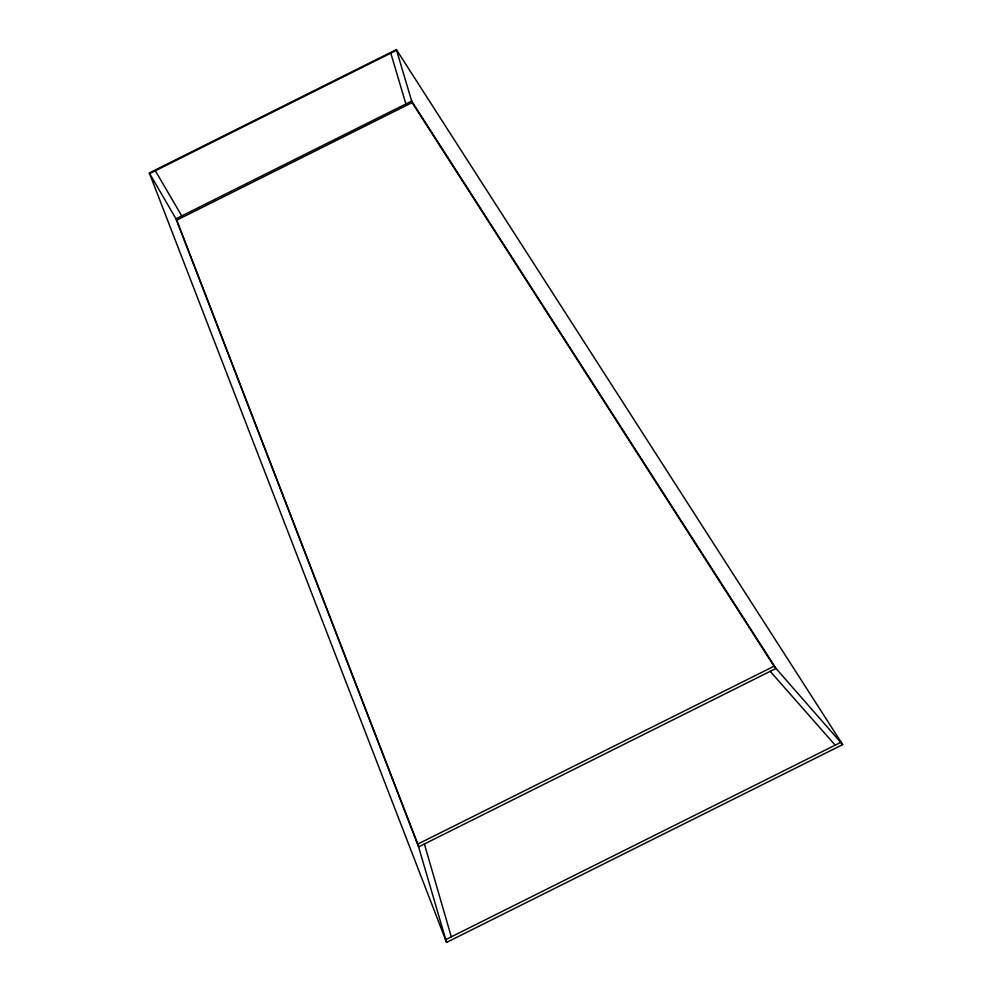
<?xml version="1.0" encoding="UTF-8"?>
<svg xmlns="http://www.w3.org/2000/svg" width="992" height="992" viewBox="0 0 992 992"><rect width="100%" height="100%" fill="white"/><g stroke="black" fill="none" stroke-linecap="round" stroke-linejoin="round"><path stroke-width="1.49" d="M149.321 172.968L396.378 49.6L842.679 744.608L446.574 942.4L417.793 844.105L176.75 220.137L149.321 172.968L446.574 942.4M149.556 173.637L396.602 50.27L396.378 49.6M176.75 220.137L412.114 102.61L396.602 50.27M417.793 844.105L774.045 666.215L842.679 744.608M445.507 939.734L840.968 742.264M770.214 671.336L835.177 745.153M412.114 102.61L774.045 666.215M155.347 170.748L181.734 215.896M390.811 53.171L405.877 103.974M424.39 844.006L451.298 936.832M411.668 101.085L175.956 218.786L418.599 846.895L775.992 668.434L411.668 101.085"/></g></svg>
